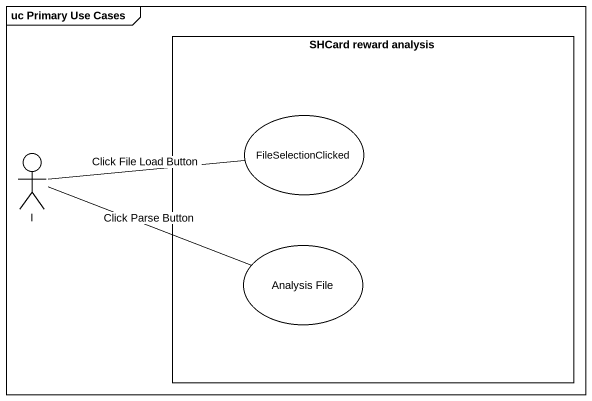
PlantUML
@startuml
mainframe uc Primary Use Cases
rectangle "SHCard reward analysis" as SHCard_reward_analysis {
  usecase FileSelectionClicked
  usecase "Analysis File" as Analysis_File
}
actor I
I -right- FileSelectionClicked : Click File Load Button
I -right- Analysis_File : Click Parse Button
@enduml
